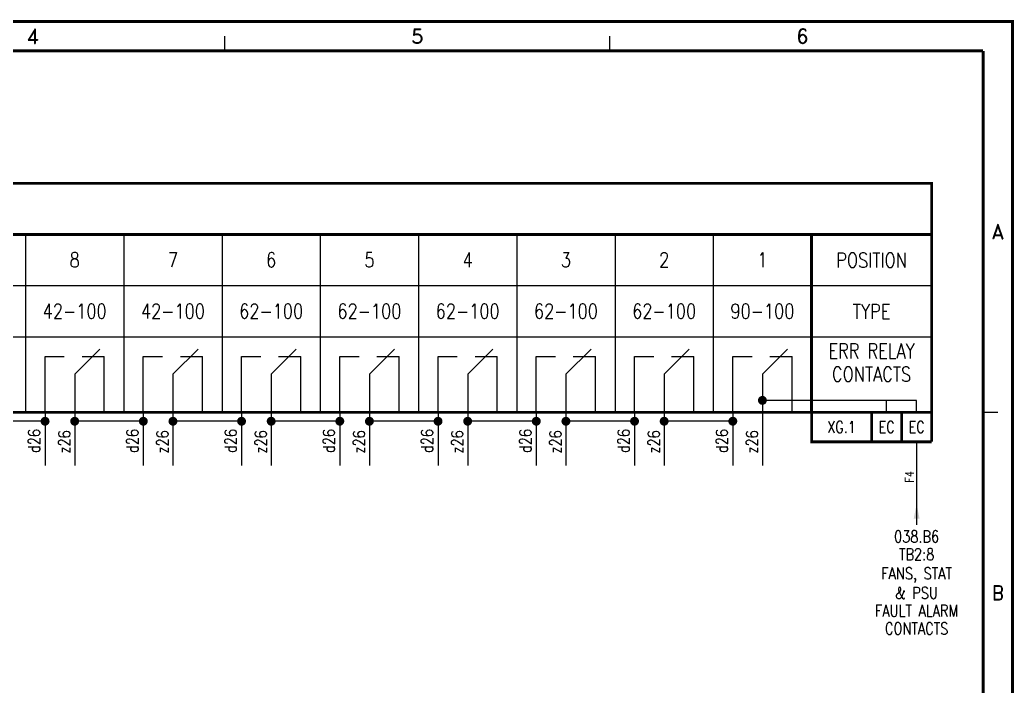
# Model space of a CAD drawing. Extents: x 0 to 414, y 0 to 285.
# Drawn here: x 241.4 to 409.3, y 172.7 to 285.2 of the extents above; entities that cross this region are included whole.
import ezdxf
from ezdxf.enums import TextEntityAlignment as Align

# ---------------------------------------------------------------- set-up
doc = ezdxf.new("R2010")
doc.units = 0
doc.header["$MEASUREMENT"] = 0
doc.linetypes.add('CONTINU', pattern=[0])
doc.layers.get('0').update_dxf_attribs({"linetype": 'CONTINUOUS'})
for name, color, linetype in [('01-DRAW', 7, 'CONTINUOUS'), ('COL', 2, 'CONTINU'), ('PCABGREY-0_22', 7, 'CONTINUOUS'), ('ROW', 2, 'CONTINU'), ('TEXT', 2, 'CONTINUOUS'), ('TPOL', 3, 'CONTINUOUS'), ('UPS', 2, 'CONTINUOUS'), ('XR_FUNCTION', 2, 'CONTINUOUS'), ('XR_MAIN', 2, 'CONTINUOUS')]:
    doc.layers.add(name, color=color, linetype=linetype)
doc.layers.add('MCABGREY-0_22', color=4, linetype='CONTINUOUS', plot=False)
doc.styles.add('CROSSREF', font='ROMANS.shx', dxfattribs={"width": 0.8, "height": 1})
doc.styles.add('FUNCTION', font='romans.shx', dxfattribs={"width": 0.8, "height": 2.5})
doc.styles.add('ROMAND', font='ROMAND')
doc.styles.add('ROMANS', font='romans.shx', dxfattribs={"width": 0.8})
doc.styles.add('WIRES', font='ROMANS.shx', dxfattribs={"width": 0.8, "height": 2})

# ---------------------------------------------------------------- blocks, each defined once
blk = doc.blocks.new('HS-A3')
at = {"color": 1}
for p, q in [((276, 280), (276, 282.5)), ((341, 280), (341, 282.5)), ((404, 219), (406.5, 219))]:
    blk.add_line(p, q, dxfattribs=at)
at = {"color": 1, "const_width": 0.5}
blk.add_lwpolyline([(16, 3), (409, 3), (409, 285), (16, 285)], close=True, dxfattribs=at)
for points in [[(16, 280), (404, 280)], [(404, 38), (404, 280)]]:
    blk.add_lwpolyline(points, dxfattribs=at)
at = {"color": 2, "style": 'ROMAND'}
for s, p in [('4', (243.5, 282.5)), ('5', (308.5, 282.5)), ('6', (373.5, 282.5)), ('A', (406.5, 249.5)), ('B', (406.5, 188.5))]:
    blk.add_text(s, height=2.5, dxfattribs=at).set_placement(p, align=Align.MIDDLE)
at = {"layer": 'COL', "style": 'ROMAND', "flags": 9}
for tag, p in [('COL1', (48.5, 282.5)), ('COL2', (113.5, 282.5)), ('COL3', (178.5, 282.5)), ('COL4', (243.5, 282.5)), ('COL5', (308.5, 282.5)), ('COL6', (373.5, 282.5))]:
    blk.add_attdef(tag, p, '', height=2.5, dxfattribs=at)
at = {"layer": 'ROW', "style": 'ROMAND', "flags": 9}
for tag, p in [('ROW1', (406.5, 249.5)), ('ROW2', (406.5, 188.5)), ('ROW3', (406.5, 127.5)), ('ROW4', (406.5, 66.5))]:
    blk.add_attdef(tag, p, '', height=2.5, dxfattribs=at)
at = {"layer": 'UPS', "color": 3, "style": 'ROMANS', "width": 0.8, "flags": 8}
blk.add_attdef('PROJS->NOMPRO', text='', height=1.7, rotation=90, dxfattribs=at).set_placement((13.5, 35), align=Align.MIDDLE_LEFT)
at = {"layer": 'UPS', "style": 'ROMANS', "width": 0.8, "flags": 8}
for tag, height, p in [('PLANOS->VERIF', 2.5, (293.5, 34.25)), ('PLANOS->CANVI1', 2.5, (109, 29.25)), ('PLANOS->NCAN1', 2.5, (149, 29.25)), ('PLANOS->DCAN1', 2.5, (262.5, 29.25)), ('PLANOS->ORIG', 2.5, (293.5, 29.25)), ('PLANOS->CANVI2', 2.5, (109, 24.25)), ('PLANOS->NCAN2', 2.5, (149, 24.25)), ('PLANOS->DCAN2', 2.5, (262.5, 24.25)), ('PLANOS->HECHF', 2.5, (293.5, 24.25)), ('PLANOS->CANVI3', 2.5, (109, 19.25)), ('PLANOS->NCAN3', 2.5, (149, 19.25)), ('PLANOS->DCAN3', 2.5, (262.5, 19.25)), ('PLANOS->HECHD', 2.5, (293.5, 19.25)), ('PLANOS->CANVI4', 2.5, (109, 14.25)), ('PLANOS->NCAN4', 2.5, (149, 14.25)), ('PLANOS->DCAN4', 2.5, (262.5, 14.25)), ('PLANOS->DATACREA', 2.5, (293.5, 14.25)), ('PLANOS->CANVI5', 2.5, (109, 9.25)), ('PLANOS->NCAN5', 2.5, (149, 9.25)), ('PLANOS->DCAN5', 2.5, (262.5, 9.25)), ('PLANOS->NR1', 2.5, (293.5, 9.25)), ('PROJS->DESCPRO3', 5, (345.5, 5.5)), ('PLANOS->PLANO', 5, (378.5, 5.5)), ('PLANOS->USER', 5, (402.75, 5.5)), ('PLANOS->NR2', 2.5, (293.5, 4.25))]:
    blk.add_attdef(tag, text='', height=height, dxfattribs=at).set_placement(p, align=Align.CENTER)
at = {"layer": 'UPS', "style": 'ROMANS', "width": 3.1263, "flags": 8}
blk.add_attdef('PLANOS->MCAN1', text='', height=2.5, rotation=0.061173, dxfattribs=at).set_placement((155, 31.6443), (254, 31.75), align=Align.FIT)
at = {"layer": 'UPS', "style": 'ROMANS', "flags": 8}
for tag, width, p, p2 in [('PLANOS->MCAN2', 3.0574, (155, 26.75), (254, 26.75)), ('PLANOS->MCAN3', 3.0574, (155, 21.75), (254, 21.75)), ('PLANOS->MCAN4', 3.0462, (155, 16.75), (254, 16.75)), ('PLANOS->MCAN5', 3.0574, (155, 11.75), (254, 11.75))]:
    blk.add_attdef(tag, text='', height=2.5, dxfattribs=dict(at, width=width)).set_placement(p, p2, align=Align.FIT)
at = {"layer": 'UPS', "style": 'ROMANS', "width": 0.8, "flags": 8}
blk.add_attdef('PLANOS->DENOM', (313.5, 24.25), '', height=2.5, dxfattribs=at)
at = {"layer": 'UPS', "color": 4, "style": 'ROMANS', "width": 0.8, "flags": 8}
for tag, p in [('PROJS->DESCPRO1', (303, 19.25)), ('PROJS->DESCPRO2', (303, 14.25))]:
    blk.add_attdef(tag, p, '', height=2.5, dxfattribs=at)
at = {"layer": 'UPS', "style": 'ROMANS', "width": 0.8, "flags": 8}
blk.add_attdef('PLANOS->OBS4', text='', height=2.5, dxfattribs=at).set_placement((107, 5.5), align=Align.MIDDLE_LEFT)
at = {"layer": 'UPS', "color": 3, "style": 'ROMANS', "width": 0.8, "flags": 8}
blk.add_attdef('PLANOS->PROTOTIPO', text='', height=1.7, dxfattribs=at).set_placement((39.5, 5.5), align=Align.MIDDLE_LEFT)
blk = doc.blocks.new('EQUPOT06')
blk.add_line((0, 3.5), (0, 0))
blk.add_solid([(-0.5, 1), (0.5, 1), (0, 3.5)])
at = {"layer": 'TEXT', "style": 'ROMANS', "width": 0.8}
blk.add_attdef('CONNECTION', text='', height=2, dxfattribs=at).set_placement((0, -4), align=Align.TOP_CENTER)
at = {"layer": 'TPOL', "style": 'ROMANS', "flags": 8}
blk.add_attdef('CN1', text='', height=0.0025, rotation=270, dxfattribs=at).set_placement((0, 3), align=Align.MIDDLE_LEFT)
at = {"layer": 'XR_FUNCTION', "style": 'FUNCTION', "width": 0.8, "flags": 1}
blk.add_attdef('XR_FUNCTION', text='', height=1, dxfattribs=at).set_placement((0, 2), align=Align.TOP_CENTER)
at = {"layer": 'XR_MAIN', "style": 'CROSSREF', "width": 0.8}
for tag in ['XR_PREV', 'XR_NEXT']:
    blk.add_attdef(tag, text='', height=2, dxfattribs=at).set_placement((0, -1), align=Align.TOP_CENTER)

msp = doc.modelspace()

# ---------------------------------------------------------------- linework, layer by layer
for p, q in [((242.3344, 249.0016), (242.3344, 219)), ((258.9232, 249.0016), (258.9232, 219)), ((275.512, 249.0016), (275.512, 219)), ((292.1008, 249.0016), (292.1008, 219)), ((308.6896, 249.0016), (308.6896, 219)), ((325.2784, 249.0016), (325.2784, 219)), ((341.8672, 249.0016), (341.8672, 219)), ((358.456, 249.0016), (358.456, 219)), ((395.32, 240.3424), (26.68, 240.3424)), ((395.32, 231.6832), (26.68, 231.6832))]:
    msp.add_line(p, q)
at = {"color": 6, "const_width": 0.4608}
msp.add_lwpolyline([(26.68, 257.6608), (395.32, 257.6608), (395.32, 219), (26.68, 219)], close=True, dxfattribs=at)
at = {"color": 6}
for points, const_width in [([(395.32, 249.0016), (26.68, 249.0016)], 0.5), ([(375.0448, 249.0016), (375.0448, 219)], 0.5), ([(385.1824, 219), (385.1824, 214), (395.32, 214), (375.0448, 214), (375.0448, 219)], 0.4608)]:
    msp.add_lwpolyline(points, dxfattribs=dict(at, const_width=const_width))
at = {"layer": '01-DRAW', "color": 6, "const_width": 0.4608}
for points in [[(390.2512, 214), (390.2512, 219)], [(395.32, 219), (395.32, 214)]]:
    msp.add_lwpolyline(points, dxfattribs=at)
at = {"layer": 'PCABGREY-0_22'}
for p, q in [((245.6288, 219), (245.6288, 228.4123)), ((245.6288, 228.4123), (248.8788, 228.4123)), ((250.6288, 225.4123), (254.8662, 229.6497)), ((251.8788, 228.4123), (255.6288, 228.4123)), ((255.6288, 219), (255.6288, 228.4123)), ((262.2176, 219), (262.2176, 228.4123)), ((262.2176, 228.4123), (265.4676, 228.4123)), ((267.2176, 225.4123), (271.455, 229.6497)), ((268.4676, 228.4123), (272.2176, 228.4123)), ((272.2176, 219), (272.2176, 228.4123)), ((278.8064, 219), (278.8064, 228.4123)), ((278.8064, 228.4123), (282.0564, 228.4123)), ((283.8064, 225.4123), (288.0438, 229.6497)), ((285.0564, 228.4123), (288.8064, 228.4123)), ((288.8064, 219), (288.8064, 228.4123)), ((295.3952, 219), (295.3952, 228.4123)), ((295.3952, 228.4123), (298.6452, 228.4123)), ((300.3952, 225.4123), (304.6326, 229.6497)), ((301.6452, 228.4123), (305.3952, 228.4123)), ((305.3952, 219), (305.3952, 228.4123)), ((311.984, 219), (311.984, 228.4123)), ((311.984, 228.4123), (315.234, 228.4123)), ((316.984, 225.4123), (321.2214, 229.6497)), ((318.234, 228.4123), (321.984, 228.4123)), ((321.984, 219), (321.984, 228.4123)), ((328.5728, 219), (328.5728, 228.4123)), ((328.5728, 228.4123), (331.8228, 228.4123)), ((333.5728, 225.4123), (337.8102, 229.6497)), ((334.8228, 228.4123), (338.5728, 228.4123)), ((338.5728, 219), (338.5728, 228.4123)), ((345.1616, 219), (345.1616, 228.4123)), ((345.1616, 228.4123), (348.4116, 228.4123)), ((350.1616, 225.4123), (354.399, 229.6497)), ((351.4116, 228.4123), (355.1616, 228.4123)), ((355.1616, 219), (355.1616, 228.4123)), ((361.7504, 219), (361.7504, 228.4123)), ((361.7504, 228.4123), (365.0004, 228.4123)), ((366.7504, 225.4123), (370.9878, 229.6497)), ((368.0004, 228.4123), (371.7504, 228.4123)), ((371.7504, 219), (371.7504, 228.4123)), ((250.6288, 225.4123), (250.6288, 219)), ((267.2176, 225.4123), (267.2176, 219)), ((283.8064, 225.4123), (283.8064, 219)), ((300.3952, 225.4123), (300.3952, 219)), ((316.984, 225.4123), (316.984, 219)), ((333.5728, 225.4123), (333.5728, 219)), ((350.1616, 225.4123), (350.1616, 219)), ((366.7504, 225.4123), (366.7504, 219)), ((392.7856, 221), (366.7504, 221)), ((387.7168, 219), (387.7168, 221)), ((392.7856, 219), (392.7856, 221)), ((245.6288, 219), (245.6288, 210)), ((250.6288, 219), (250.6288, 210)), ((262.2176, 219), (262.2176, 210)), ((267.2176, 219), (267.2176, 210)), ((278.8064, 219), (278.8064, 210)), ((283.8064, 219), (283.8064, 210)), ((295.3952, 219), (295.3952, 210)), ((300.3952, 219), (300.3952, 210)), ((311.984, 219), (311.984, 210)), ((316.984, 219), (316.984, 210)), ((328.5728, 219), (328.5728, 210)), ((333.5728, 219), (333.5728, 210)), ((345.1616, 219), (345.1616, 210)), ((350.1616, 219), (350.1616, 210)), ((361.7504, 219), (361.7504, 210)), ((366.7504, 219), (366.7504, 210)), ((245.6288, 217.4721), (234.04, 217.4721)), ((262.2176, 217.4721), (250.6288, 217.4721)), ((278.8064, 217.4721), (267.2176, 217.4721)), ((295.3952, 217.4721), (283.8064, 217.4721)), ((311.984, 217.4721), (300.3952, 217.4721)), ((328.5728, 217.4721), (316.984, 217.4721)), ((345.1616, 217.4721), (333.5728, 217.4721)), ((361.7504, 217.4721), (350.1616, 217.4721)), ((392.7856, 214), (392.7856, 207.106)), ((392.7856, 207.106), (392.7856, 203.5))]:
    msp.add_line(p, q, dxfattribs=at)
at = {"layer": 'PCABGREY-0_22', "const_width": 0.75}
for points in [[(366.3754, 221, 1), (367.1254, 221, 1)], [(245.2538, 217.4721, 1), (246.0038, 217.4721, 1)], [(250.2538, 217.4721, 1), (251.0038, 217.4721, 1)], [(261.8426, 217.4721, 1), (262.5926, 217.4721, 1)], [(266.8426, 217.4721, 1), (267.5926, 217.4721, 1)], [(278.4314, 217.4721, 1), (279.1814, 217.4721, 1)], [(283.4314, 217.4721, 1), (284.1814, 217.4721, 1)], [(295.0202, 217.4721, 1), (295.7702, 217.4721, 1)], [(300.0202, 217.4721, 1), (300.7702, 217.4721, 1)], [(311.609, 217.4721, 1), (312.359, 217.4721, 1)], [(316.609, 217.4721, 1), (317.359, 217.4721, 1)], [(328.1978, 217.4721, 1), (328.9478, 217.4721, 1)], [(333.1978, 217.4721, 1), (333.9478, 217.4721, 1)], [(344.7866, 217.4721, 1), (345.5366, 217.4721, 1)], [(349.7866, 217.4721, 1), (350.5366, 217.4721, 1)], [(361.3754, 217.4721, 1), (362.1254, 217.4721, 1)]]:
    msp.add_lwpolyline(points, format="xyb", close=True, dxfattribs=at)

# ---------------------------------------------------------------- block references
msp.add_blockref('HS-A3', (0, 0))
msp.add_blockref('EQUPOT06', (392.7856, 200)).add_auto_attribs({'CN1': '1', 'CONNECTION': 'TB2:8', 'XR_PREV': '038.B6'})

# ---------------------------------------------------------------- texts
at = {"layer": 'MCABGREY-0_22', "style": 'WIRES', "width": 0.8}
msp.add_text('F4', height=1.5, rotation=90, dxfattribs=at).set_placement((392.7856, 207.106), align=Align.BOTTOM_LEFT)
at = {"layer": 'TEXT', "style": 'ROMANS', "width": 0.8}
for s, p in [('8', (250.6288, 243.472)), ('7', (267.2176, 243.472)), ('6', (283.8064, 243.472)), ('5', (300.3952, 243.472)), ('4', (316.984, 243.472)), ('3', (333.5728, 243.472)), ('2', (350.1616, 243.472)), ('1', (366.7504, 243.472)), ('42-100', (250.6288, 234.8128)), ('42-100', (267.2176, 234.8128)), ('62-100', (283.8064, 234.8128)), ('62-100', (300.3952, 234.8128)), ('62-100', (316.984, 234.8128)), ('62-100', (333.5728, 234.8128)), ('62-100', (350.1616, 234.8128)), ('90-100', (366.7504, 234.8128))]:
    msp.add_text(s, height=2.5, dxfattribs=at).set_placement(p, align=Align.CENTER)
for s, height, p in [('POSITION', 2.5, (385.1824, 244.672)), ('TYPE', 2.5, (385.1824, 236.0128)), ('ERR RELAY', 2.5, (385.1824, 229.3416)), ('CONTACTS', 2.5, (385.1824, 225.4157)), ('FANS, STAT', 2, (392.7856, 191.4756)), ('& PSU', 2, (392.7856, 188.4756)), ('FAULT ALARM', 2, (392.7856, 185.4756)), ('CONTACTS', 2, (392.7856, 182.4756))]:
    msp.add_text(s, height=height, dxfattribs=at).set_placement(p, align=Align.MIDDLE)
for s, p in [('XG.1', (380.1136, 216.5)), ('EC', (387.7168, 216.5)), ('EC', (392.7856, 216.5))]:
    msp.add_text(s, height=2, dxfattribs=at).set_placement(p, align=Align.MIDDLE_CENTER)
for s, p in [('d26', (244.7936, 212.1304)), ('z26', (249.8788, 212.0431)), ('d26', (261.3824, 212.1304)), ('z26', (266.4676, 212.0431)), ('d26', (277.9712, 212.1304)), ('z26', (283.0564, 212.0431)), ('d26', (294.56, 212.1304)), ('z26', (299.6452, 212.0431)), ('d26', (311.1488, 212.1304)), ('z26', (316.234, 212.0431)), ('d26', (327.7376, 212.1304)), ('z26', (332.8228, 212.0431)), ('d26', (344.3264, 212.1304)), ('z26', (349.4116, 212.0431)), ('d26', (360.9152, 212.1304)), ('z26', (366.0004, 212.0431))]:
    msp.add_text(s, height=2, rotation=90, dxfattribs=at).set_placement(p)

doc.saveas('drawing.dxf')
